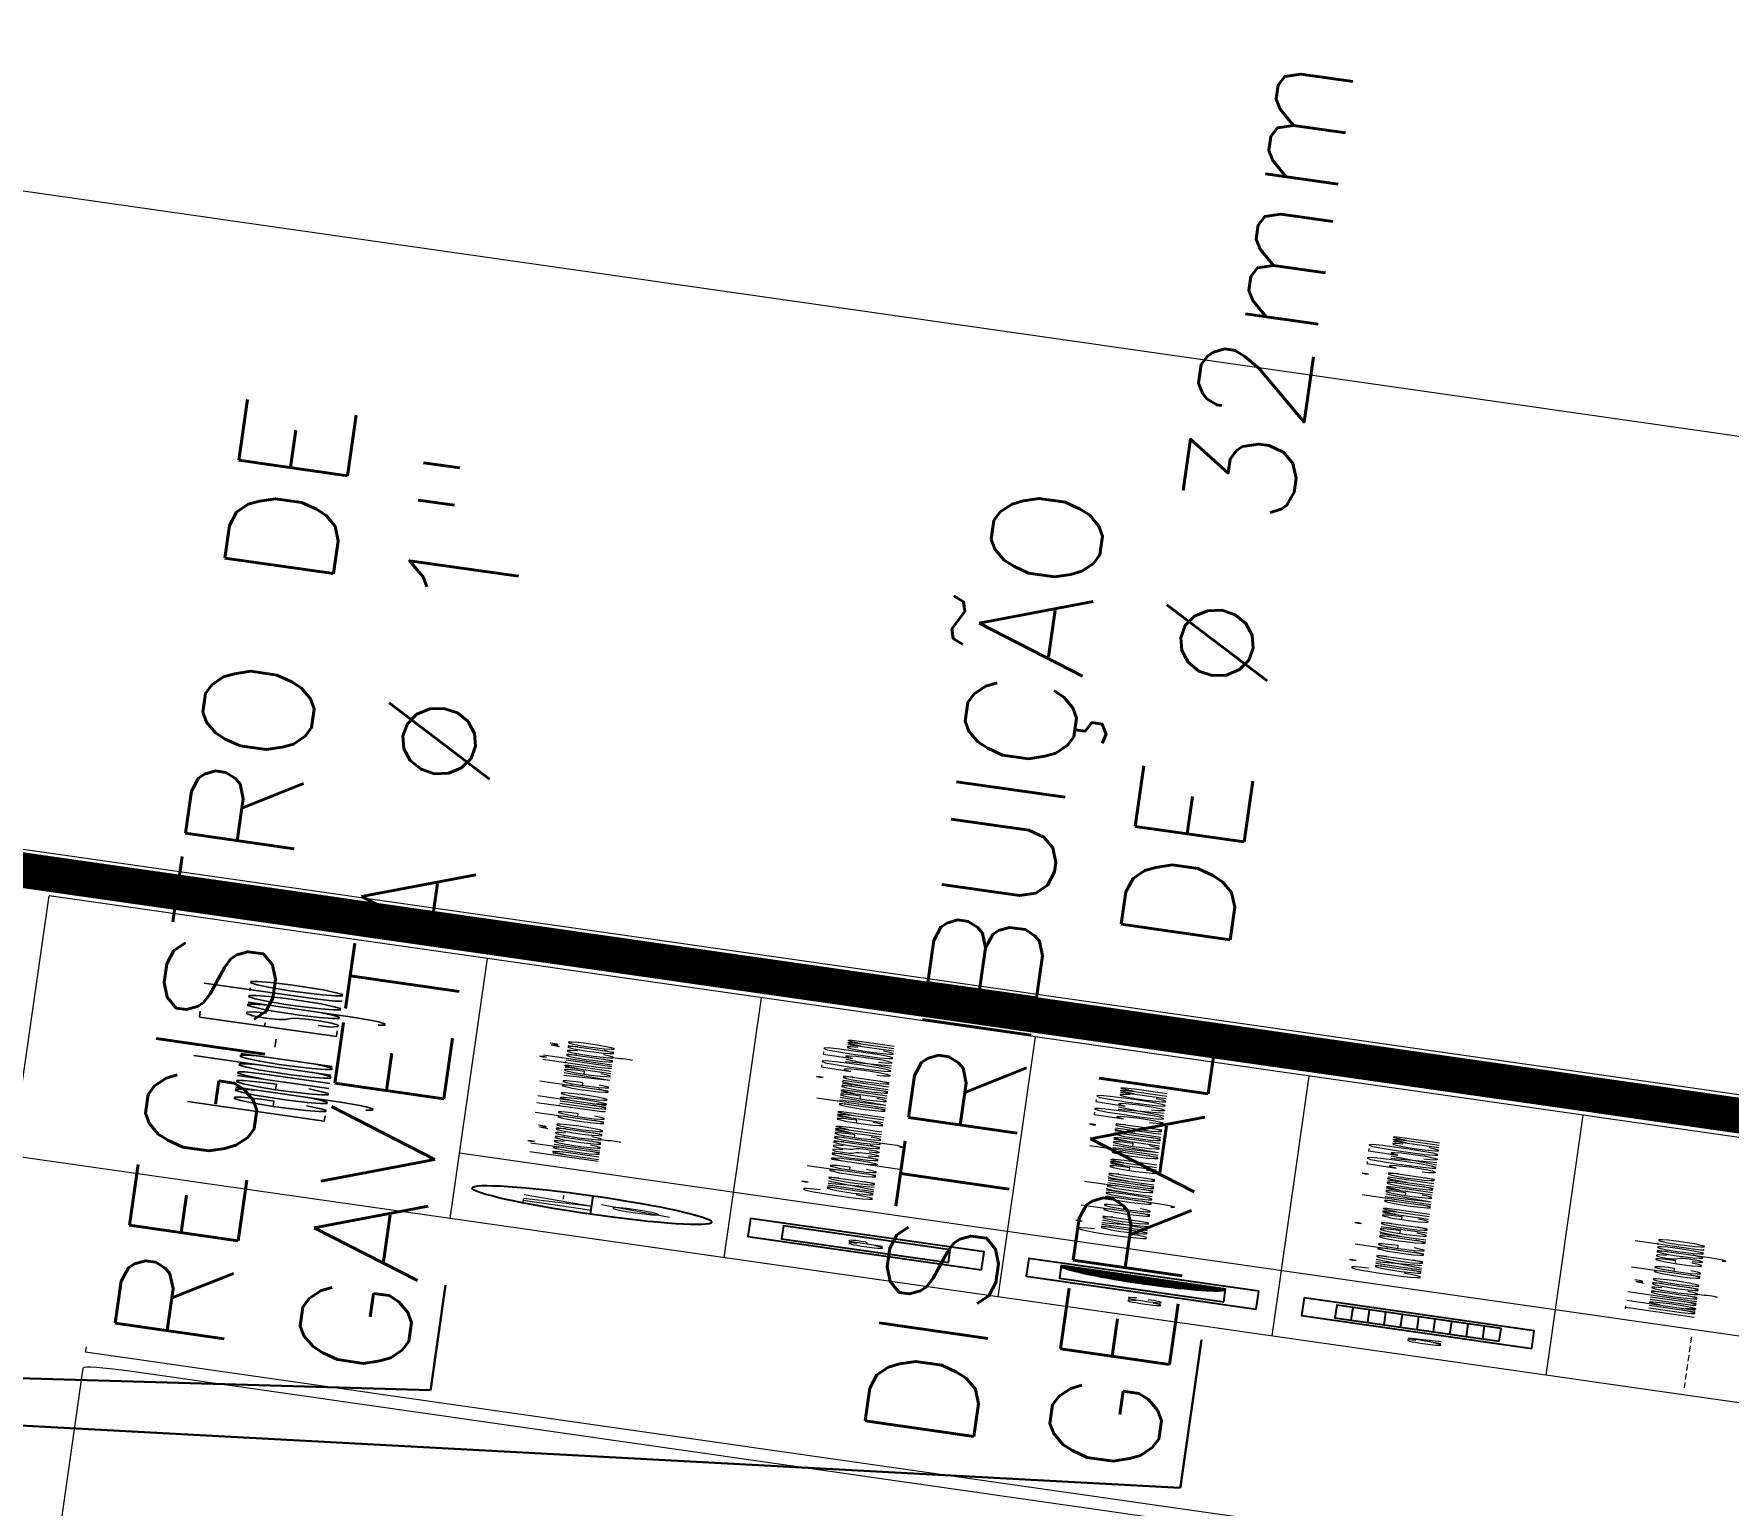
# Model space of a CAD drawing. Header units: millimetres. Extents: x -361192058 to 101130107379, y -14071650034 to 19218552450.
# Drawn here: x -137356.9 to -137073.8, y 42324.3 to 42570.2 of the extents above; entities that cross this region are included whole.
import ezdxf
from ezdxf.enums import TextEntityAlignment as Align

# ---------------------------------------------------------------- set-up
doc = ezdxf.new("R2010")
doc.units = ezdxf.units.MM
doc.header["$LTSCALE"] = 0.5
doc.linetypes.add('HIDDEN2', pattern=[0.1875, 0.125, -0.0625])
for name, color, linetype in [('02', 2, 'Continuous'), ('APBAN', 4, 'Continuous'), ('parede', 2, 'Continuous'), ('TUBULAÇÃO_ESGOTO', 6, 'Continuous'), ('TXT_0', 7, 'Continuous'), ('TXT_2', 6, 'Continuous')]:
    doc.layers.add(name, color=color, linetype=linetype)
doc.styles.add('ADITIVOCAD', font='ROMANS.shx')
doc.styles.add('COTAS', font='romans.shx')
doc.styles.add('R80', font='simplex.shx', dxfattribs={"height": 0.2})
doc.styles.get("Standard").update_dxf_attribs({"font": 'txt.shx', "height": 0.12})
doc.dimstyles.new('COTAS', dxfattribs={"dimtxt": 0.08, "dimasz": 0.06, "dimexe": 0.18, "dimexo": 0.0625, "dimgap": 0.05, "dimtad": 1, "dimdec": 4, "dimzin": 4, "dimdsep": 46, "dimtxsty": 'R80', "dimblk1": 'DOT', "dimblk2": 'DOT', "dimsah": 1, "dimcen": 0.09, "dimse1": 1, "dimse2": 1, "dimclrt": 150, "dimadec": 0, "dimazin": 0, "dimtfac": 1, "dimtdec": 4, "dimtmove": 2, "dimatfit": 3, "dimldrblk": 'DOT', "dimfxl": 0, "dimtolj": 1, "dimtzin": 0, "dimarcsym": 0})

# ---------------------------------------------------------------- blocks, each defined once
blk = doc.blocks.new('_Dot')
at = {"color": 0, "lineweight": -2}
blk.add_line((-0.5, 0), (-1, 0), dxfattribs=at)
at = {"color": 0, "const_width": 0.5}
blk.add_lwpolyline([(-0.25, 0, 1), (0.25, 0, 1)], format="xyb", close=True, dxfattribs=at)
blk = doc.blocks.new('DOT')
for p, q in [((0, -1.5), (0, 1.5)), ((1.5, 0), (-1.5, 0))]:
    blk.add_line(p, q)
blk.add_circle((0, 0), 0.5)
blk = doc.blocks.new('AdS_It_Col2')
blk.add_line((-0.25, 0), (0.25, 0))
blk.add_circle((0, 0), 0.25)
at = {"flags": 8}
for tag, p in [('$EG', (0, 0.0703)), ('$DIAM', (0, -0.0909))]:
    blk.add_attdef(tag, text='', height=0.1, dxfattribs=at).set_placement(p, align=Align.MIDDLE)
blk = doc.blocks.new('Ads_ceg_cp50')
for points in [[(-0.35, -0.35), (0.35, -0.35), (0.35, 0.35), (-0.35, 0.35)], [(-0.25, -0.25), (0.25, -0.25), (0.25, 0.25), (-0.25, 0.25)]]:
    blk.add_lwpolyline(points, close=True)
at = {"flags": 8}
blk.add_attdef('$LABEL', text='', height=0.1, dxfattribs=at).set_placement((0, 0), align=Align.MIDDLE)
blk = doc.blocks.new('Ads_ceg_cg50')
for p, q in [((0.0067, -0.0062), (0.25, 0.2371)), ((0.0068, 0.008), (0.2487, 0.25)), ((0.0074, -0.0196), (0.25, 0.223)), ((0.0077, 0.0231), (0.2346, 0.25)), ((0.0087, -0.0325), (0.25, 0.2088)), ((0.0097, 0.0392), (0.2204, 0.25)), ((0.013, 0.0567), (0.205, 0.2487)), ((0.0182, 0.0761), (0.1856, 0.2435)), ((0.0263, 0.0983), (0.1634, 0.2354)), ((0.04, 0.1261), (0.1356, 0.2217)), ((0.25, 0.0661), (0.1106, 0.2055)), ((0.25, 0.0802), (0.1189, 0.2114)), ((0.25, 0.0944), (0.1275, 0.2169)), ((0.25, 0.1085), (0.1364, 0.2222)), ((0.25, 0.1227), (0.1456, 0.2271)), ((0.25, 0.1368), (0.1551, 0.2317)), ((0.25, 0.1509), (0.1649, 0.236)), ((0.25, 0.1651), (0.1751, 0.2399)), ((0.25, 0.1792), (0.1857, 0.2435)), ((0.25, 0.1934), (0.1967, 0.2467)), ((0.25, 0.2075), (0.2081, 0.2494)), ((0.25, 0.2217), (0.2217, 0.25)), ((0.25, 0.2358), (0.2358, 0.25)), ((0.25, 0.2499), (0.2499, 0.25)), ((0.0106, -0.0447), (0.25, 0.1947)), ((0.013, -0.0565), (0.25, 0.1806)), ((0.0158, -0.0678), (0.25, 0.1664)), ((0.25, -0.0329), (0.0604, 0.1567)), ((0.25, -0.0188), (0.0667, 0.1645)), ((0.25, -0.0046), (0.0734, 0.172)), ((0.25, 0.0095), (0.0802, 0.1793)), ((0.25, 0.0237), (0.0874, 0.1863)), ((0.25, 0.0378), (0.0949, 0.1929)), ((0.25, 0.0519), (0.1026, 0.1994)), ((0.0191, -0.0787), (0.25, 0.1523)), ((0.0227, -0.0892), (0.25, 0.1381)), ((0.0267, -0.0993), (0.25, 0.124)), ((0.25, -0.1178), (0.0286, 0.1036)), ((0.0311, -0.109), (0.25, 0.1099)), ((0.25, -0.1036), (0.0331, 0.1132)), ((0.25, -0.0895), (0.038, 0.1225)), ((0.25, -0.0753), (0.0431, 0.1315)), ((0.25, -0.0612), (0.0486, 0.1402)), ((0.25, -0.047), (0.0544, 0.1486)), ((0.25, -0.1743), (0.0142, 0.0615)), ((0.25, -0.1602), (0.0172, 0.0726)), ((0.25, -0.146), (0.0206, 0.0833)), ((0.25, -0.1319), (0.0244, 0.0937)), ((0.0358, -0.1185), (0.25, 0.0957)), ((0.0408, -0.1276), (0.25, 0.0816)), ((0.0462, -0.1364), (0.25, 0.0674)), ((0.0518, -0.1449), (0.25, 0.0533)), ((0.25, -0.2309), (0.0069, 0.0122)), ((0.25, -0.2168), (0.0079, 0.0254)), ((0.25, -0.2026), (0.0095, 0.0379)), ((0.25, -0.1885), (0.0116, 0.05)), ((0.0577, -0.1531), (0.25, 0.0391)), ((0.0639, -0.1611), (0.25, 0.025)), ((0.0704, -0.1687), (0.25, 0.0109)), ((0.25, -0.245), (0.0066, -0.0017)), ((0.2408, -0.25), (0.0071, -0.0163)), ((0.2267, -0.25), (0.0086, -0.032)), ((0.2125, -0.25), (0.0113, -0.0488)), ((0.0772, -0.1761), (0.25, -0.0033)), ((0.0842, -0.1832), (0.25, -0.0174)), ((0.0915, -0.19), (0.25, -0.0316)), ((0.0991, -0.1966), (0.25, -0.0457)), ((0.1945, -0.2461), (0.0157, -0.0673)), ((0.1737, -0.2394), (0.0223, -0.0881)), ((0.107, -0.2028), (0.25, -0.0599)), ((0.1152, -0.2088), (0.25, -0.074)), ((0.1236, -0.2145), (0.25, -0.0881)), ((0.1489, -0.2288), (0.0329, -0.1128)), ((0.1138, -0.2078), (0.0539, -0.1479)), ((0.1324, -0.2199), (0.25, -0.1023)), ((0.1415, -0.225), (0.25, -0.1164)), ((0.1508, -0.2297), (0.25, -0.1306)), ((0.1605, -0.2342), (0.25, -0.1447)), ((0.1706, -0.2383), (0.25, -0.1589)), ((0.181, -0.242), (0.25, -0.173)), ((0.1918, -0.2453), (0.25, -0.1871)), ((0.203, -0.2482), (0.25, -0.2013)), ((0.2154, -0.25), (0.25, -0.2154)), ((0.2296, -0.25), (0.25, -0.2296)), ((0.2437, -0.25), (0.25, -0.2437))]:
    blk.add_line(p, q)
for points in [[(-0.35, -0.35), (0.35, -0.35), (0.35, 0.35), (-0.35, 0.35)], [(-0.25, -0.25), (0.25, -0.25), (0.25, 0.25), (-0.25, 0.25)]]:
    blk.add_lwpolyline(points, close=True)
blk.add_arc((0.2617, 0), 0.2551, 101.467, 258.533)
at = {"flags": 8}
blk.add_attdef('$LABEL', text='', height=0.1, dxfattribs=at).set_placement((-0.1291, 0), align=Align.MIDDLE)
blk = doc.blocks.new('Ads_ceg_ca50b')
for p, q in [((-0.25, 0.2), (0.25, 0.2)), ((-0.25, 0.15), (0.25, 0.15)), ((-0.25, 0.1), (0.25, 0.1)), ((-0.25, 0.05), (0.25, 0.05)), ((-0.25, 0), (0.25, 0)), ((-0.25, -0.05), (0.25, -0.05)), ((-0.25, -0.1), (0.25, -0.1)), ((-0.25, -0.15), (0.25, -0.15)), ((-0.25, -0.2), (0.25, -0.2))]:
    blk.add_line(p, q)
for points in [[(-0.35, -0.35), (0.35, -0.35), (0.35, 0.35), (-0.35, 0.35)], [(-0.25, -0.25), (0.25, -0.25), (0.25, 0.25), (-0.25, 0.25)]]:
    blk.add_lwpolyline(points, close=True)
at = {"flags": 8}
blk.add_attdef('$LABEL', text='', height=0.1, dxfattribs=at).set_placement((-0.0232, 0.4587), align=Align.MIDDLE)
blk = doc.blocks.new('APROVADO QUADRA 21.2 MBVII')
at = {"lineweight": 18}
for p, q in [((4279.7851, 2470.1802), (4289.3771, 2470.1802)), ((4279.7851, 2465.0407), (4279.7851, 2470.1802)), ((4289.3771, 2465.0407), (4289.3771, 2470.1802)), ((4279.7851, 2468.9342), (4289.3771, 2468.9342)), ((4282.1967, 2465.0407), (4282.1967, 2468.9342)), ((4279.7851, 2468.1555), (4289.3771, 2468.1555)), ((4279.7851, 2468.1555), (4289.3771, 2468.1555)), ((4279.7851, 2467.3768), (4289.3771, 2467.3768)), ((4279.7851, 2466.5981), (4289.3771, 2466.5981)), ((4279.7851, 2465.8194), (4289.3771, 2465.8194))]:
    blk.add_line(p, q, dxfattribs=at)
blk.add_lwpolyline([(4114.8259, 2517.8679), (4314.7408, 2517.8679), (4314.7408, 2359.9753), (4114.8259, 2359.9753)], close=True, dxfattribs=at)
at = {"layer": '02', "lineweight": 18}
blk.add_lwpolyline([(4229.7208, 2438.8395), (4290.9208, 2438.8395), (4290.9208, 2483.3895), (4229.7208, 2483.3895)], close=True, dxfattribs=at)
at = {"layer": '02', "lineweight": 18, "const_width": 0.1}
blk.add_lwpolyline([(4230.4708, 2439.5895), (4290.1708, 2439.5895), (4290.1708, 2482.6395), (4230.4708, 2482.6395)], close=True, dxfattribs=at)
at = {"layer": 'parede', "color": 7, "lineweight": 18}
for p, q in [((4263.4415, 2469.8965), (4272.4754, 2469.8965)), ((4273.0632, 2469.8965), (4273.2609, 2469.8965)), ((4273.0632, 2466.0319), (4273.0632, 2469.8965)), ((4272.5991, 2466.0319), (4272.5991, 2469.7728))]:
    blk.add_line(p, q, dxfattribs=at)
blk.add_arc((4272.4754, 2469.7728), 0.1238, 0, 90, dxfattribs=at)
at = {"layer": 'TUBULAÇÃO_ESGOTO', "linetype": 'HIDDEN2', "lineweight": 18}
blk.add_line((4281.9224, 2465.43), (4280.0405, 2465.43), dxfattribs=at)
at = {"lineweight": 18}
ref = blk.add_blockref('AdS_It_Col2', (4281.0018, 2468.5449), dxfattribs=dict(at, xscale=1.36273747222657, yscale=1.36273747222657, zscale=1.36273747222657))
ref.add_attrib('$EG', 'TV-', dxfattribs={"height": 0.19468, "style": 'ADITIVOCAD', "flags": 8}).set_placement((4281.0018, 2468.6406), align=Align.MIDDLE)
ref.add_attrib('$DIAM', '%%C', dxfattribs={"height": 0.19468, "style": 'ADITIVOCAD', "flags": 8}).set_placement((4281.0018, 2468.421), align=Align.MIDDLE)
ref = blk.add_blockref('Ads_ceg_cp50', (4281.0018, 2467.7662), dxfattribs=dict(at, xscale=0.9487572958410055, yscale=0.9487572958410055, zscale=0.9487572958410055))
ref.add_attrib('$LABEL', 'CP', dxfattribs={"height": 0.09488, "style": 'ADITIVOCAD', "flags": 8}).set_placement((4281.0018, 2467.7662), align=Align.MIDDLE)
ref = blk.add_blockref('Ads_ceg_cg50', (4281.0039, 2466.98), dxfattribs=dict(at, xscale=0.9344485523851063, yscale=0.9344485523851063, zscale=0.9344485523851063))
ref.add_attrib('$LABEL', 'CG', dxfattribs={"height": 0.09344, "style": 'ADITIVOCAD', "flags": 8}).set_placement((4280.3684, 2466.967), align=Align.MIDDLE)
ref = blk.add_blockref('Ads_ceg_ca50b', (4281.0018, 2466.1971), dxfattribs=dict(at, xscale=0.9344485523851063, yscale=0.9344485523851063, zscale=0.9344485523851063))
ref.add_attrib('$LABEL', 'CA', dxfattribs={"height": 0.09344, "style": 'ADITIVOCAD', "flags": 8}).set_placement((4280.3739, 2466.1718), align=Align.MIDDLE)
at = {"color": 0, "lineweight": 13, "flags": 8}
for p in [(4700.7247, 2280.1125), (4699.5738, 2277.8964), (4702.3546, 2276.195), (4703.6722, 2274.085), (4699.8445, 2272.2194), (4703.0488, 2270.137), (4703.0877, 2267.9803), (4700.6523, 2261.5216), (4700.7007, 2257.1593)]:
    blk.add_attdef('NIVEL', p, '', height=0.075, dxfattribs=at)
for rotation, width, p in [(90, 0.8, (4700.8205, 2275.7521)), (270, 0.6, (4703.8437, 2274.9021)), (90, 0.8, (4701.5575, 2268.5021)), (180, 0.6, (4651.1817, 2236.1931))]:
    blk.add_attdef('$PORTA', text='', height=0.09, rotation=rotation, dxfattribs=dict(at, width=width)).set_placement(p, align=Align.MIDDLE)
for p in [(4654.176, 2240.463), (4648.499, 2240.1923), (4637.8012, 2239.3845), (4633.4388, 2239.3361), (4656.3921, 2239.3121), (4652.4746, 2237.6822), (4646.4166, 2236.988), (4644.2598, 2236.9491), (4650.3646, 2236.3646)]:
    blk.add_attdef('NIVEL', p, '', height=0.075, rotation=270, dxfattribs=at)
at = {"color": 0, "lineweight": 13, "width": 0.8, "flags": 8}
for p in [(4652.0317, 2239.2163), (4644.7817, 2238.4793)]:
    blk.add_attdef('$PORTA', text='', height=0.09, dxfattribs=at).set_placement(p, align=Align.MIDDLE)
at = {"layer": 'APBAN', "lineweight": 18, "char_height": 0.309381, "attachment_point": 4, "style": 'COTAS'}
for s, insert in [('REGISTRO DE\\PGAVETA %%C 1"', (4273.5782, 2469.4127)), ('DISTRIBUIÇÃO\\PGERAL DE %%C 32mm', (4273.9213, 2467.2857))]:
    blk.add_mtext(s, dxfattribs=dict(at, insert=insert))
at = {"layer": 'TXT_0', "lineweight": 18, "style": 'ADITIVOCAD'}
for s, p in [('Indicação de tubo de ventilação', (4282.5861, 2468.5449)), ('Caixa de passagem em alvenaria 50x50cm', (4282.5861, 2467.7662)), ('Caixa de gordura em alvenaria 50x50cm', (4282.5861, 2466.9875)), ('Caixa de areia em alvenaria 50x50cm', (4282.5861, 2466.2088)), ('Tubulação de esgoto', (4282.5861, 2465.43))]:
    blk.add_text(s, height=0.194677, dxfattribs=at).set_placement(p)
at = {"layer": 'TXT_2', "lineweight": 18, "style": 'ADITIVOCAD'}
blk.add_text('Legenda - Esgoto', height=0.389354, dxfattribs=at).set_placement((4282.5861, 2469.3236))
at = {"layer": 'APBAN', "lineweight": 18, "annotation_type": 0, "has_hookline": 1, "hookline_direction": 0}
for points, text_width in [([(4268.2484, 2472.4813), (4273.4682, 2468.9207), (4273.5282, 2468.9207)], 2.9907), ([(4268.2424, 2471.6483), (4273.8113, 2466.7937), (4273.8713, 2466.7937)], 4.5818)]:
    blk.add_leader(points, dimstyle='COTAS', override={"dimldrblk": 'DOT'}, dxfattribs=dict(at, text_width=text_width))

msp = doc.modelspace()

# ---------------------------------------------------------------- block references
at = {"layer": '02', "color": 0, "lineweight": 30, "xscale": -4.574818403918471, "yscale": -59.40450511825884, "zscale": 4.574818403918471, "rotation": 261.8606972171988}
msp.add_blockref('APROVADO QUADRA 21.2 MBVII', (5129.041, 2225.201), dxfattribs=at)

doc.saveas('drawing.dxf')
